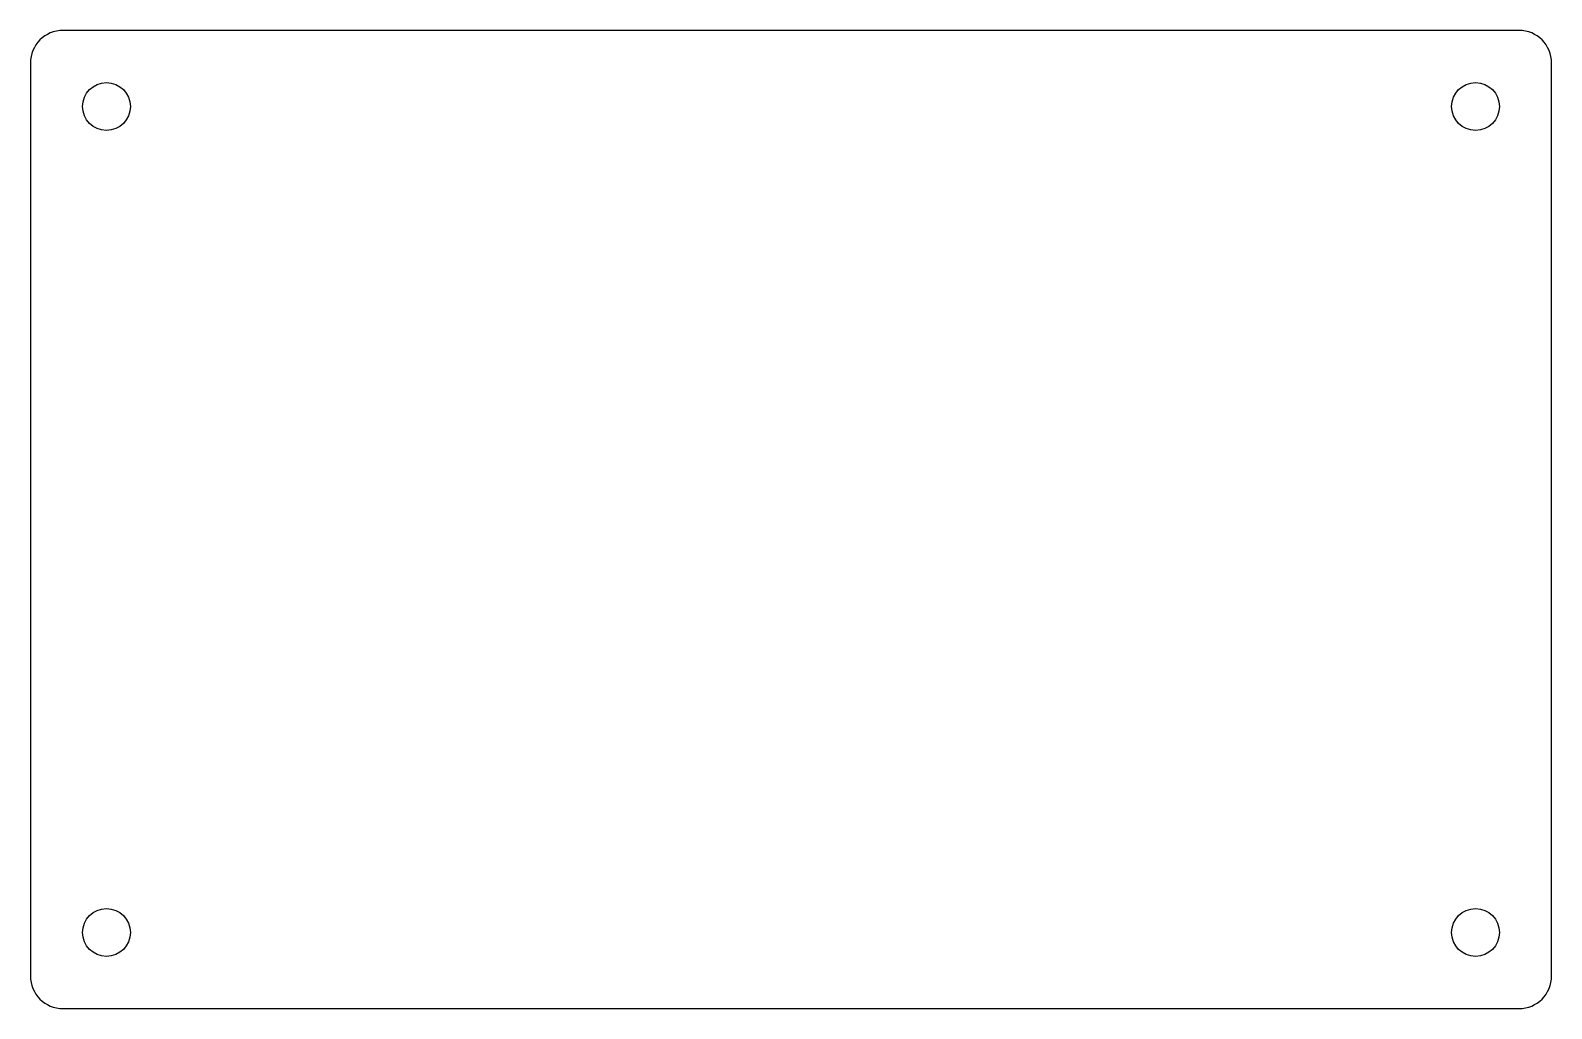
# Model space of a CAD drawing. Header units: millimetres. Extents: x -38.5 to 31.5, y -86.2 to -41.2.
import ezdxf

# ---------------------------------------------------------------- set-up
doc = ezdxf.new("R2010")
doc.units = ezdxf.units.MM

msp = doc.modelspace()

# ---------------------------------------------------------------- linework, layer by layer
for p, q in [((29.964, -41.241), (-37.036, -41.241)), ((-38.536, -42.741), (-38.536, -84.741)), ((31.464, -84.741), (31.464, -42.741)), ((-37.036, -86.241), (29.964, -86.241))]:
    msp.add_line(p, q)
for centre in [(-35.036, -44.741), (27.964, -44.741), (-35.036, -82.741), (27.964, -82.741)]:
    msp.add_circle(centre, 1.1)
for centre, start, end in [((-37.036, -42.741), 90, 180), ((29.964, -42.741), 0, 90), ((-37.036, -84.741), 180, 270), ((29.964, -84.741), 270, 360)]:
    msp.add_arc(centre, 1.5, start, end)

doc.saveas('drawing.dxf')
